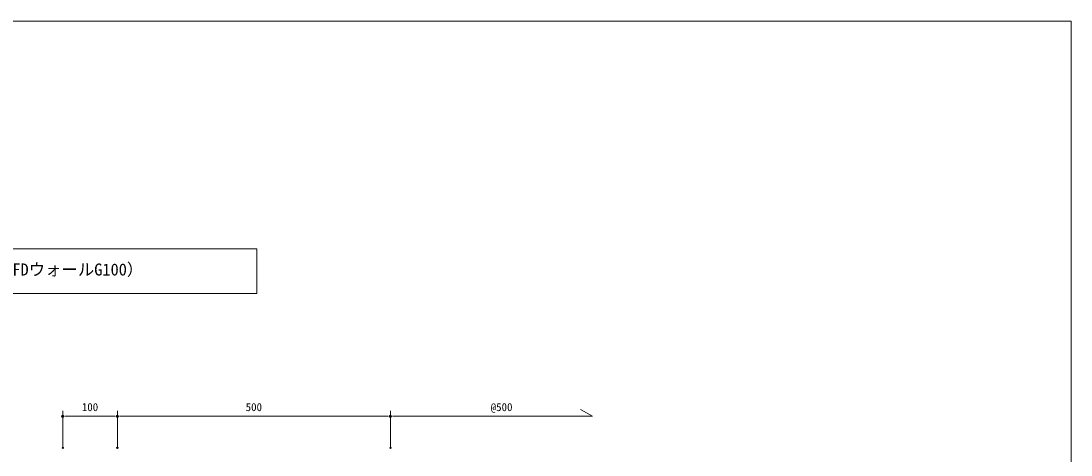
# Model space of a CAD drawing. Units: millimetres, scale not verified. Extents: x -1485 to 1485, y -1050 to 1050.
# Drawn here: x -438 to 1485, y 255 to 1050 of the extents above; entities that cross this region are included whole.
import ezdxf
from ezdxf.enums import TextEntityAlignment as Align

# ---------------------------------------------------------------- set-up
doc = ezdxf.new("R2010")
doc.units = ezdxf.units.MM
doc.header["$LTSCALE"] = 4
doc.header["$PDMODE"] = 32
doc.header["$PDSIZE"] = 2
for name, color, linetype, lineweight in [('0-0_0', 7, 'Continuous', 18), ('0-8_MOJI', 7, 'Continuous', 18), ('0-D_sunpo', 7, 'Continuous', 18), ('0-E_DECKM', 7, 'Continuous', 18)]:
    doc.layers.add(name, color=color, linetype=linetype, lineweight=lineweight)
doc.layers.add('0-1_DEFPOINTS', color=7, linetype='Continuous')
doc.styles.add('ＭＳ ゴシック', font='')
doc.styles.get('ＭＳ ゴシック').set_extended_font_data('MS Gothic')

# ---------------------------------------------------------------- blocks, each defined once
blk = doc.blocks.new('_Dot')
at = {"layer": '0-0_0'}
for p, q in [((-0.5, 0), (-1, 0)), ((0.25, 0), (-0.25, 0))]:
    blk.add_line(p, q, dxfattribs=at)
blk.add_circle((0, 0), 0.25, dxfattribs=at)
blk = doc.blocks.new('D4')
at = {"layer": '0-1_DEFPOINTS'}
for p in [(1723.708, 1376.274), (1223.708, 1318.352), (1723.708, 1318.352)]:
    blk.add_point(p, dxfattribs=at)
at = {"layer": '0-D_sunpo'}
for p, q in [((1223.708, 1318.852), (1223.708, 1386.274)), ((1723.708, 1318.852), (1723.708, 1386.274)), ((1231.708, 1376.274), (1715.708, 1376.274))]:
    blk.add_line(p, q, dxfattribs=at)
at = {"layer": '0-D_sunpo', "xscale": 8, "yscale": 8, "rotation": 180}
blk.add_blockref('_Dot', (1223.708, 1376.274), dxfattribs=at)
at = {"layer": '0-D_sunpo', "xscale": 8, "yscale": 8}
blk.add_blockref('_Dot', (1723.708, 1376.274), dxfattribs=at)
at = {"layer": '0-D_sunpo', "style": 'ＭＳ ゴシック'}
blk.add_text('500', height=14.66, dxfattribs=at).set_placement((1458.708, 1381.274), align=Align.BOTTOM_LEFT)
blk = doc.blocks.new('D5')
at = {"layer": '0-1_DEFPOINTS'}
for p in [(1223.708, 1376.274), (1123.708, 1318.352), (1223.708, 1318.352)]:
    blk.add_point(p, dxfattribs=at)
at = {"layer": '0-D_sunpo'}
for p, q in [((1123.708, 1318.852), (1123.708, 1386.274)), ((1223.708, 1318.852), (1223.708, 1386.274)), ((1131.708, 1376.274), (1215.708, 1376.274))]:
    blk.add_line(p, q, dxfattribs=at)
at = {"layer": '0-D_sunpo', "xscale": 8, "yscale": 8, "rotation": 180}
blk.add_blockref('_Dot', (1123.708, 1376.274), dxfattribs=at)
at = {"layer": '0-D_sunpo', "xscale": 8, "yscale": 8}
blk.add_blockref('_Dot', (1223.708, 1376.274), dxfattribs=at)
at = {"layer": '0-D_sunpo', "style": 'ＭＳ ゴシック'}
blk.add_text('100', height=14.66, dxfattribs=at).set_placement((1158.708, 1381.274), align=Align.BOTTOM_LEFT)

msp = doc.modelspace()

# ---------------------------------------------------------------- linework, layer by layer
at = {"layer": '0-0_0'}
msp.add_lwpolyline([(-1485, -1050), (1485, -1050), (1485, 1050), (-1485, 1050)], close=True, dxfattribs=at)
at = {"layer": '0-8_MOJI'}
msp.add_lwpolyline([(-1034.346, 551.06), (-5.935, 551.06), (-5.935, 632.646), (-1034.346, 632.646)], close=True, dxfattribs=at)
at = {"layer": '0-D_sunpo'}
for p, q in [((608.628, 326.274), (586.978, 338.774)), ((238.708, 268.852), (238.708, 326.274)), ((246.708, 326.274), (608.628, 326.274))]:
    msp.add_line(p, q, dxfattribs=at)
at = {"layer": '0-E_DECKM'}
for p, q in [((-261.292, 311.979), (-261.292, 268.352)), ((238.708, 311.979), (238.708, 268.352))]:
    msp.add_line(p, q, dxfattribs=at)

# ---------------------------------------------------------------- block references
at = {"layer": '0-D_sunpo'}
for name in ['D5', 'D4']:
    msp.add_blockref(name, (-1485, -1050), dxfattribs=at)
at = {"layer": '0-D_sunpo', "xscale": 8, "yscale": 8, "rotation": 180}
msp.add_blockref('_Dot', (238.708, 326.274), dxfattribs=at)

# ---------------------------------------------------------------- texts
at = {"layer": '0-8_MOJI', "style": 'ＭＳ ゴシック'}
msp.add_text('FD-U・T 納まり図（保護コンクリート / FDウォールG100）', height=21.99, dxfattribs=at).set_placement((-1008.088, 577.383), align=Align.BOTTOM_LEFT)
at = {"layer": '0-D_sunpo', "style": 'ＭＳ ゴシック'}
msp.add_text('@500', height=14.66, dxfattribs=at).set_placement((422.367, 331.274), align=Align.BOTTOM_LEFT)

doc.saveas('drawing.dxf')
